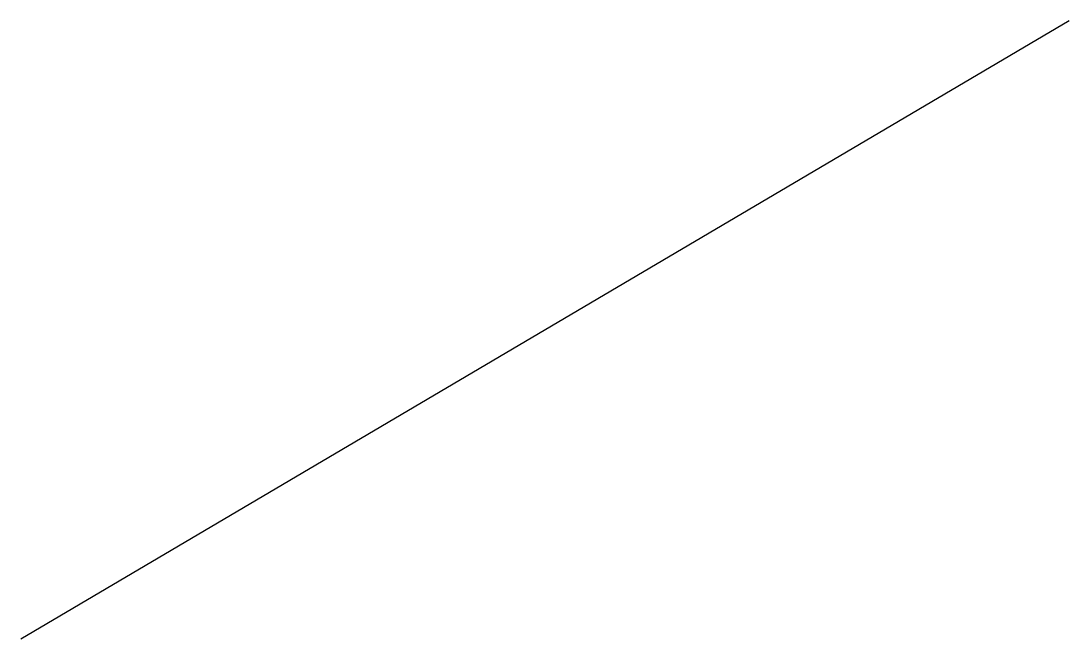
# Model space of a CAD drawing. Header units: inches. Extents: x -23 to 5.4, y -7.5 to 9.2.
import ezdxf

# ---------------------------------------------------------------- set-up
doc = ezdxf.new("R2010")
doc.units = ezdxf.units.IN
doc.header["$MEASUREMENT"] = 0

msp = doc.modelspace()

# ---------------------------------------------------------------- linework, layer by layer
at = {"layer": '', "color": 1}
msp.add_line((5.4, 9.25), (-23, -7.5), dxfattribs=at)

doc.saveas('drawing.dxf')
